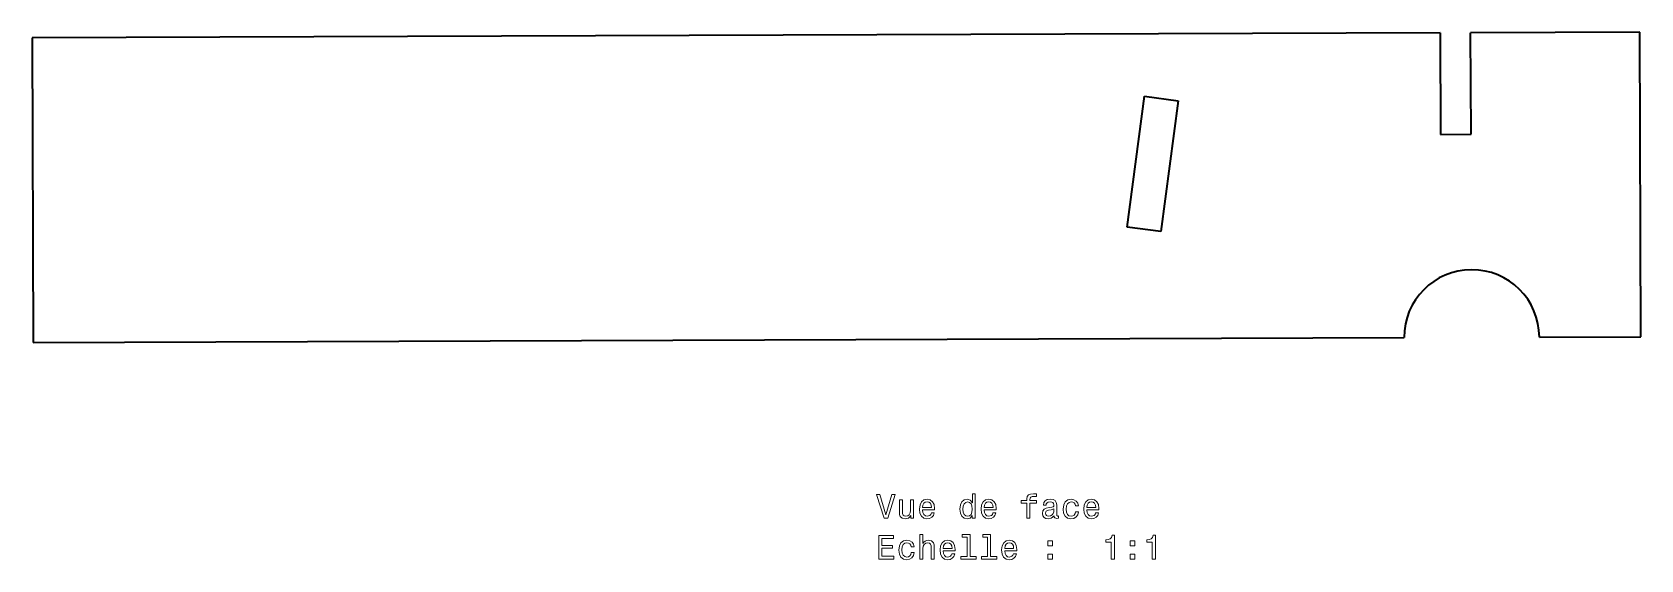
# Model space of a CAD drawing. Extents: x 30 to 267, y 50 to 128.
import ezdxf

# ---------------------------------------------------------------- set-up
doc = ezdxf.new("R2010")
doc.units = 0

msp = doc.modelspace()

# ---------------------------------------------------------------- linework, layer by layer
at = {"color": 7, "lineweight": 35}
for p, q in [((237.759933, 127.815239), (29.581448, 127.080338)), ((29.581448, 127.080338), (29.740263, 82.080612)), ((267.259827, 127.91938), (242.259979, 127.831131)), ((267.41864, 82.919655), (267.259827, 127.91938)), ((29.740263, 82.080612), (232.4189, 82.796112))]:
    msp.add_line(p, q, dxfattribs=at)
at = {"color": 7, "lineweight": 35, "ltscale": 0.375}
for p, q in [((237.759933, 127.815239), (237.812988, 112.815346)), ((242.312912, 112.831223), (242.259979, 127.831131))]:
    msp.add_line(p, q, dxfattribs=at)
at = {"color": 7, "lineweight": 35, "ltscale": 0.4875}
for p, q in [((191.488541, 99.118492), (194.033829, 118.45166)), ((198.991013, 117.799034), (196.445724, 98.465851))]:
    msp.add_line(p, q, dxfattribs=at)
at = {"color": 7, "lineweight": 35, "ltscale": 0.124999}
for p, q in [((194.033829, 118.45166), (198.991013, 117.799034)), ((196.445724, 98.465851), (191.488541, 99.118492))]:
    msp.add_line(p, q, dxfattribs=at)
at = {"color": 7, "lineweight": 35, "ltscale": 0.112499}
msp.add_line((237.812988, 112.815346), (242.312912, 112.831223), dxfattribs=at)
at = {"color": 7, "lineweight": 35, "ltscale": 0.374998}
msp.add_line((252.418808, 82.866714), (267.41864, 82.919655), dxfattribs=at)
at = {"color": 7, "lineweight": 13}
for points in [[(156.692612, 59.614937), (155.815079, 56.634388), (154.912354, 59.614937), (154.433243, 59.614937), (155.562927, 56.109894), (156.067245, 56.109894), (157.171707, 59.614937)], [(168.579498, 56.528481), (168.579498, 56.109894), (169.0233, 56.109894), (169.0233, 59.73093), (168.584534, 59.73093), (168.584534, 58.404564), (168.246643, 58.787849), (168.039871, 58.878624), (167.802841, 58.913929), (167.374161, 58.813065), (167.041306, 58.530643), (166.824448, 58.076752), (166.74881, 57.466522), (166.824448, 56.856293), (167.041306, 56.397358), (167.374161, 56.109894), (167.802841, 56.014072), (168.039871, 56.049374), (168.251678, 56.140152)], [(176.63858, 58.349087), (176.63858, 56.109894), (177.082382, 56.109894), (177.082382, 58.349087), (178.091019, 58.349087), (178.091019, 58.727329), (177.082382, 58.727329), (177.082382, 58.893757), (177.117676, 59.095486), (177.233673, 59.231651), (177.430359, 59.312344), (177.712784, 59.342602), (178.091019, 59.32243), (178.091019, 59.705715), (177.611923, 59.73093), (177.178207, 59.685543), (176.87561, 59.549374), (176.694046, 59.312344), (176.63858, 58.974445), (176.63858, 58.727329), (175.826614, 58.727329), (175.826614, 58.349087)], [(159.89505, 58.818108), (159.451248, 58.818108), (159.451248, 57.254707), (159.400818, 56.891594), (159.254562, 56.629345), (159.027618, 56.467964), (158.730072, 56.41753), (158.493042, 56.457878), (158.341736, 56.578915), (158.256012, 56.785686), (158.23584, 57.078194), (158.23584, 58.818108), (157.792038, 58.818108), (157.792038, 57.037849), (157.807159, 56.679779), (157.902985, 56.382229), (158.195496, 56.109894), (158.664505, 56.014072), (158.916672, 56.049374), (159.13353, 56.140152), (159.320129, 56.296494), (159.47142, 56.523438), (159.47142, 56.109894), (159.89505, 56.109894)], [(161.231506, 57.3354), (163.006729, 57.3354), (163.011765, 57.542171), (162.931076, 58.122143), (162.709183, 58.555859), (162.356155, 58.818108), (161.887131, 58.913929), (161.428192, 58.813065), (161.075165, 58.530643), (160.848221, 58.071709), (160.767532, 57.466522), (160.843185, 56.846207), (161.070129, 56.392315), (161.418106, 56.109894), (161.871994, 56.014072), (162.265366, 56.079636), (162.588135, 56.251102), (162.825165, 56.523438), (162.961334, 56.886551), (162.522583, 56.886551), (162.431793, 56.684822), (162.300674, 56.533524), (161.927475, 56.412487), (161.640015, 56.467964), (161.423157, 56.644474), (161.281937, 56.931938), (161.231506, 57.320267)], [(161.231506, 57.708595), (161.286987, 58.05658), (161.423157, 58.313786), (161.629929, 58.470123), (161.902267, 58.5256), (162.169556, 58.470123), (162.376328, 58.313786), (162.502411, 58.05658), (162.547791, 57.708595)], [(167.878479, 58.515514), (168.17099, 58.444908), (168.392899, 58.248222), (168.524017, 57.920414), (168.574448, 57.466522), (168.524017, 57.007587), (168.392899, 56.679779), (168.17099, 56.47805), (167.878479, 56.412487), (167.601105, 56.47805), (167.389297, 56.679779), (167.248077, 57.01263), (167.202698, 57.466522), (167.248077, 57.915371), (167.389297, 58.243179), (167.601105, 58.444908)], [(170.339584, 57.3354), (172.114792, 57.3354), (172.119843, 57.542171), (172.039154, 58.122143), (171.817245, 58.555859), (171.464218, 58.818108), (170.995209, 58.913929), (170.53627, 58.813065), (170.183243, 58.530643), (169.956299, 58.071709), (169.87561, 57.466522), (169.951248, 56.846207), (170.178192, 56.392315), (170.526184, 56.109894), (170.980072, 56.014072), (171.373444, 56.079636), (171.696213, 56.251102), (171.933243, 56.523438), (172.069412, 56.886551), (171.630646, 56.886551), (171.539871, 56.684822), (171.408752, 56.533524), (171.035553, 56.412487), (170.748077, 56.467964), (170.531219, 56.644474), (170.390015, 56.931938), (170.339584, 57.320267)], [(170.339584, 57.708595), (170.39505, 58.05658), (170.531219, 58.313786), (170.737991, 58.470123), (171.01033, 58.5256), (171.277618, 58.470123), (171.48439, 58.313786), (171.610474, 58.05658), (171.655869, 57.708595)], [(180.668106, 56.462921), (180.668106, 56.447788), (180.693329, 56.276321), (180.768982, 56.155281), (181.0867, 56.05946), (181.333817, 56.099808), (181.333817, 56.442745), (181.227905, 56.427616), (181.0867, 56.493179), (181.061478, 56.694908), (181.061478, 58.096924), (181.000961, 58.454994), (180.824448, 58.707157), (180.516815, 58.858452), (180.083099, 58.913929), (179.65947, 58.853409), (179.346786, 58.681938), (179.150101, 58.41465), (179.084534, 58.061623), (179.084534, 58.031364), (179.482956, 58.031364), (179.51825, 58.243179), (179.629211, 58.394474), (179.81076, 58.485252), (180.067963, 58.520557), (180.315094, 58.495338), (180.491592, 58.419693), (180.597504, 58.288567), (180.632813, 58.10701), (180.61264, 57.895195), (180.531952, 57.789288), (180.330215, 57.738857), (179.951981, 57.698509), (179.51825, 57.607731), (179.210617, 57.44635), (179.029068, 57.194187), (178.973587, 56.820988), (179.024017, 56.488136), (179.180359, 56.241016), (179.432526, 56.084679), (179.780502, 56.029202), (180.249527, 56.135109)], [(180.617676, 57.058022), (180.557159, 56.795773), (180.395782, 56.594044), (180.153702, 56.462921), (179.856155, 56.41753), (179.664505, 56.442745), (179.528336, 56.523438), (179.442612, 56.66465), (179.417389, 56.861336), (179.437561, 57.037846), (179.51825, 57.163929), (179.841019, 57.305138), (180.249527, 57.365658), (180.617676, 57.486694)], [(183.820129, 57.920414), (184.258896, 57.920414), (184.168106, 58.323872), (183.951248, 58.641594), (183.613358, 58.83828), (183.174591, 58.913929), (182.690445, 58.813065), (182.322296, 58.530643), (182.090302, 58.071709), (182.009613, 57.456436), (182.085266, 56.846203), (182.31221, 56.392315), (182.670273, 56.109894), (183.15947, 56.014072), (183.593185, 56.089722), (183.931076, 56.301537), (184.163071, 56.634388), (184.263931, 57.078194), (183.840302, 57.078194), (183.764648, 56.795773), (183.623444, 56.583958), (183.421707, 56.452831), (183.174591, 56.412487), (182.866959, 56.47805), (182.64505, 56.679779), (182.508896, 57.007587), (182.463501, 57.471565), (182.508896, 57.925457), (182.650101, 58.253265), (182.877045, 58.454994), (183.174591, 58.5256), (183.436844, 58.480209), (183.63353, 58.364216), (183.764648, 58.172573)], [(185.519699, 57.335396), (187.294907, 57.335396), (187.299957, 57.542171), (187.219269, 58.122143), (186.99736, 58.555859), (186.644333, 58.818108), (186.175308, 58.913929), (185.716385, 58.813065), (185.363358, 58.530643), (185.136414, 58.071709), (185.055725, 57.466522), (185.131363, 56.846203), (185.358307, 56.392315), (185.706299, 56.109894), (186.160187, 56.014072), (186.553558, 56.079636), (186.876328, 56.251102), (187.113358, 56.523438), (187.249527, 56.886551), (186.81076, 56.886551), (186.719986, 56.684822), (186.588867, 56.533524), (186.215668, 56.412487), (185.928192, 56.467964), (185.711334, 56.644474), (185.570129, 56.931938), (185.519699, 57.320267)], [(185.519699, 57.708595), (185.575165, 58.05658), (185.711334, 58.313786), (185.918106, 58.470123), (186.190445, 58.5256), (186.457733, 58.470123), (186.664505, 58.313786), (186.790588, 58.05658), (186.835983, 57.708595)], [(154.756012, 50.063065), (156.975021, 50.063065), (156.975021, 50.486694), (155.219986, 50.486694), (155.219986, 51.671856), (156.783386, 51.671856), (156.783386, 52.090443), (155.219986, 52.090443), (155.219986, 53.139435), (156.934677, 53.139435), (156.934677, 53.563065), (154.756012, 53.563065)], [(159.531937, 51.873585), (159.970703, 51.873585), (159.879929, 52.277042), (159.663071, 52.594765), (159.325165, 52.791451), (158.886414, 52.8671), (158.402267, 52.766235), (158.034103, 52.483814), (157.802124, 52.024879), (157.72142, 51.409607), (157.797073, 50.799377), (158.024017, 50.345486), (158.38208, 50.063065), (158.871277, 49.967243), (159.304993, 50.042892), (159.642899, 50.254707), (159.874878, 50.587559), (159.975754, 51.031364), (159.552124, 51.031364), (159.476471, 50.748943), (159.335251, 50.537128), (159.13353, 50.406006), (158.886414, 50.365658), (158.578781, 50.431221), (158.356873, 50.63295), (158.220703, 50.960758), (158.175308, 51.424736), (158.220703, 51.878628), (158.361908, 52.206436), (158.588867, 52.408165), (158.886414, 52.478771), (159.148651, 52.43338), (159.345352, 52.317387), (159.476471, 52.125744)], [(160.843185, 50.063065), (161.286987, 50.063065), (161.286987, 51.626465), (161.332382, 51.984535), (161.478622, 52.24678), (161.705582, 52.408165), (162.008163, 52.468685), (162.250244, 52.418251), (162.401535, 52.282085), (162.477188, 52.055138), (162.502411, 51.752544), (162.502411, 50.063065), (162.946213, 50.063065), (162.946213, 51.843323), (162.926041, 52.201393), (162.835251, 52.498943), (162.537704, 52.771278), (162.07373, 52.8671), (161.821564, 52.831795), (161.604706, 52.735973), (161.423157, 52.584679), (161.286987, 52.377907), (161.286987, 53.684101), (160.843185, 53.684101)], [(164.267532, 51.28857), (166.042755, 51.28857), (166.047791, 51.495342), (165.967102, 52.075314), (165.745193, 52.509029), (165.392181, 52.771278), (164.923157, 52.8671), (164.464218, 52.766235), (164.111191, 52.483814), (163.884247, 52.024879), (163.803558, 51.419693), (163.879211, 50.799377), (164.106155, 50.345486), (164.454132, 50.063065), (164.90802, 49.967243), (165.301392, 50.032806), (165.624161, 50.204273), (165.861191, 50.476608), (165.99736, 50.839722), (165.558609, 50.839722), (165.467819, 50.637993), (165.3367, 50.486694), (164.963501, 50.365658), (164.676041, 50.421135), (164.459183, 50.597645), (164.317963, 50.885109), (164.267532, 51.273438)], [(164.267532, 51.661766), (164.323013, 52.00975), (164.459183, 52.266956), (164.665955, 52.423294), (164.938278, 52.478771), (165.205582, 52.423294), (165.412354, 52.266956), (165.538422, 52.00975), (165.583817, 51.661766)], [(167.797791, 53.310902), (167.797791, 50.436264), (166.884964, 50.436264), (166.884964, 50.063065), (169.149384, 50.063065), (169.149384, 50.436264), (168.241592, 50.436264), (168.241592, 53.684101), (167.101822, 53.684101), (167.101822, 53.310902)], [(170.833817, 53.310902), (170.833817, 50.436264), (169.92099, 50.436264), (169.92099, 50.063065), (172.185394, 50.063065), (172.18541, 50.436264), (171.277618, 50.436264), (171.277618, 53.684101), (170.137848, 53.684101), (170.137848, 53.310902)], [(173.37561, 51.28857), (175.150818, 51.28857), (175.155869, 51.495342), (175.07518, 52.075314), (174.853271, 52.509029), (174.500244, 52.771278), (174.031219, 52.8671), (173.572296, 52.766235), (173.219269, 52.483814), (172.992325, 52.024879), (172.911621, 51.419693), (172.987274, 50.799377), (173.214218, 50.345486), (173.56221, 50.063065), (174.016098, 49.967243), (174.40947, 50.032806), (174.732239, 50.204273), (174.969269, 50.476608), (175.105438, 50.839722), (174.666672, 50.839722), (174.575897, 50.637993), (174.444763, 50.486694), (174.071564, 50.365658), (173.784103, 50.421135), (173.567245, 50.597645), (173.426041, 50.885109), (173.37561, 51.273438)], [(173.37561, 51.661766), (173.431076, 52.00975), (173.567245, 52.266956), (173.774017, 52.423294), (174.046356, 52.478771), (174.313644, 52.423294), (174.520416, 52.266956), (174.6465, 52.00975), (174.691895, 51.661766)], [(179.755295, 52.019836), (180.451248, 52.019836), (180.451248, 52.771278), (179.755295, 52.771278)], [(189.12056, 50.063065), (189.579498, 50.063065), (189.579498, 53.58828), (189.236557, 53.58828), (189.145782, 53.280643), (188.964218, 53.073872), (188.686844, 52.952835), (188.303558, 52.912487), (188.303558, 52.554417), (189.12056, 52.554417)], [(191.899384, 52.019836), (192.595337, 52.019836), (192.595337, 52.771278), (191.899384, 52.771278)], [(195.192596, 50.063065), (195.651535, 50.063065), (195.651535, 53.58828), (195.308594, 53.58828), (195.217819, 53.280643), (195.03627, 53.073872), (194.758881, 52.952835), (194.375595, 52.912487), (194.375595, 52.554417), (195.192612, 52.554417)], [(179.75528, 50.063065), (180.451248, 50.063065), (180.451248, 50.814507), (179.755295, 50.814507)], [(191.899384, 50.063065), (192.595337, 50.063065), (192.595337, 50.814507), (191.899384, 50.814507)]]:
    msp.add_lwpolyline(points, close=True, dxfattribs=at)
at = {"color": 7, "lineweight": 35}
msp.add_arc((242.418793, 82.831406), 10, 0.202266, 180.202264, dxfattribs=at)

doc.saveas('drawing.dxf')
